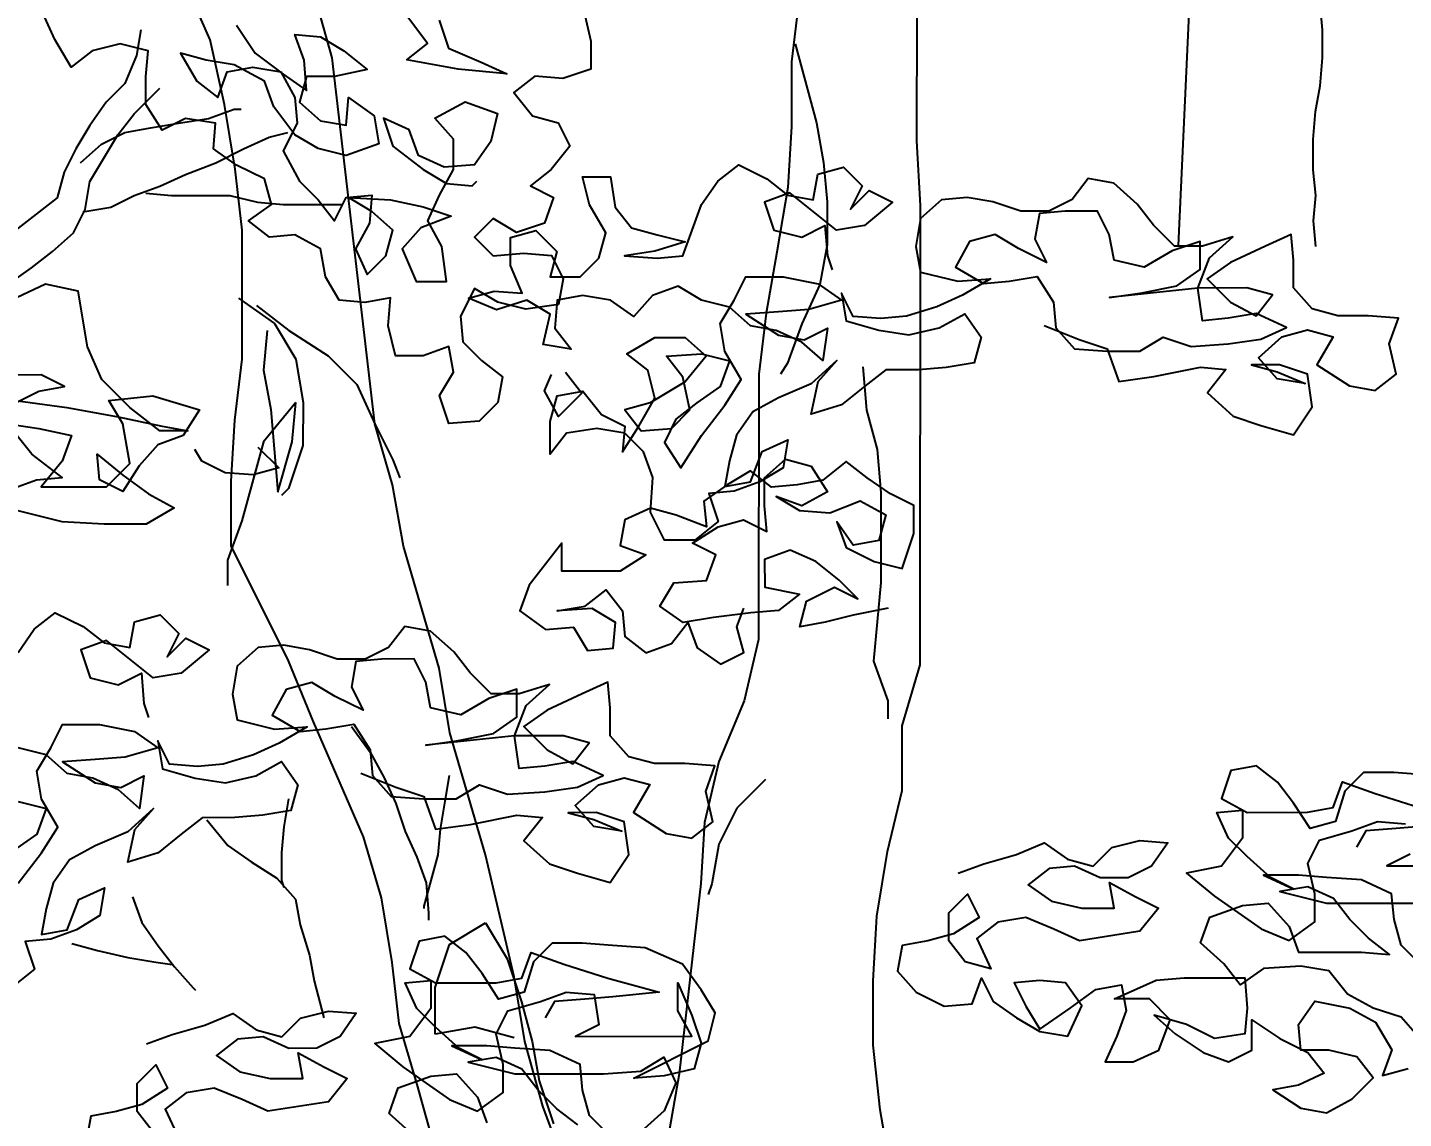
# Model space of a CAD drawing. Header units: millimetres. Extents: x 684983 to 685377, y 990360 to 990509.
# Drawn here: x 685069.089 to 685069.642, y 990428.682 to 990429.12 of the extents above; entities that cross this region are included whole.
import ezdxf

# ---------------------------------------------------------------- set-up
doc = ezdxf.new("R2010")
doc.units = ezdxf.units.MM
doc.layers.add('GRID LEVELS', color=7, linetype='Continuous', lineweight=13)
doc.layers.add('MAHAGONY', color=7, linetype='Continuous')
doc.layers.add('TEAK', color=7, linetype='Continuous')
doc.styles.get("Standard").update_dxf_attribs({"font": 'RomanS'})

# ---------------------------------------------------------------- blocks, each defined once
blk = doc.blocks.new('TREE30')
at = {"color": 3, "flags": 128}
for points in [[(0.40079, 2.71803), (0.4038, 2.70502), (0.40381, 2.69301), (0.39181, 2.689), (0.3798, 2.68999), (0.37079, 2.68297), (0.37881, 2.67297), (0.38982, 2.66998), (0.39484, 2.65997), (0.38684, 2.64996), (0.37784, 2.64294), (0.38785, 2.63795), (0.38386, 2.62694), (0.37185, 2.62292), (0.36184, 2.62892), (0.35384, 2.6209), (0.36185, 2.6129), (0.37486, 2.61392), (0.38687, 2.61293), (0.39189, 2.60292), (0.38989, 2.59191), (0.37588, 2.5899), (0.36387, 2.59289), (0.35386, 2.59888), (0.34786, 2.58687), (0.34887, 2.57586), (0.35689, 2.56786), (0.3659, 2.56086), (0.36391, 2.54985), (0.35591, 2.54184), (0.3429, 2.54082), (0.33889, 2.55283), (0.34488, 2.56285), (0.34287, 2.57385), (0.33187, 2.56984), (0.31986, 2.56983), (0.31684, 2.58284), (0.31783, 2.59485), (0.30682, 2.59284), (0.29581, 2.59383), (0.2898, 2.60383), (0.28779, 2.61584), (0.27677, 2.62183), (0.26576, 2.62082), (0.25675, 2.62782), (0.26675, 2.63484), (0.26374, 2.64584), (0.25172, 2.65184), (0.24171, 2.65883), (0.2427, 2.66984), (0.22969, 2.67183), (0.21968, 2.66682), (0.21267, 2.67782), (0.21265, 2.68983), (0.21365, 2.70084), (0.20163, 2.70383), (0.18962, 2.70082), (0.18062, 2.69381), (0.17361, 2.70581), (0.16859, 2.71681)], [(0.25167, 2.71189), (0.25969, 2.69988), (0.2717, 2.69089), (0.28172, 2.68389), (0.28071, 2.6969), (0.27669, 2.70791), (0.2877, 2.70692), (0.29772, 2.70092), (0.30773, 2.69292), (0.29372, 2.68991), (0.28171, 2.6899), (0.27872, 2.67888), (0.28774, 2.67088), (0.29875, 2.66889), (0.29974, 2.6809), (0.31075, 2.67291), (0.31277, 2.6609), (0.29876, 2.65588), (0.28675, 2.65887), (0.27673, 2.66487), (0.26771, 2.67687), (0.2637, 2.68788), (0.25068, 2.69487), (0.23867, 2.69686), (0.22766, 2.69985), (0.23468, 2.68785), (0.24369, 2.68085), (0.24768, 2.69187), (0.25869, 2.69388), (0.2707, 2.69189), (0.27672, 2.68088), (0.27773, 2.66987), (0.27173, 2.65786), (0.27875, 2.64485), (0.28677, 2.63686), (0.29378, 2.62785), (0.29878, 2.63787), (0.30978, 2.63888), (0.30879, 2.62687), (0.3028, 2.61585), (0.30781, 2.60485), (0.31581, 2.61286), (0.3188, 2.62387), (0.30979, 2.63187), (0.29978, 2.63787), (0.31779, 2.63688), (0.33181, 2.63389), (0.34382, 2.6299), (0.33081, 2.62489), (0.32282, 2.61587), (0.32883, 2.60186), (0.34184, 2.60188), (0.33983, 2.61689), (0.33381, 2.62789), (0.33881, 2.6389), (0.3448, 2.64992), (0.34479, 2.66293), (0.33678, 2.67193), (0.34978, 2.67895), (0.3638, 2.67396), (0.36081, 2.66194), (0.35381, 2.65193), (0.3408, 2.65092), (0.32978, 2.65591), (0.32577, 2.66692), (0.31476, 2.67191), (0.31877, 2.6599), (0.33179, 2.64991), (0.34181, 2.64391), (0.35282, 2.64292), (0.35482, 2.64492)], [(0.33874, 2.71397), (0.34275, 2.70196), (0.35677, 2.69597), (0.36779, 2.69098), (0.34677, 2.69296), (0.32474, 2.69694), (0.33374, 2.70395), (0.32473, 2.71596)], [(0.14673, 2.54165), (0.16675, 2.53866), (0.18077, 2.53567), (0.17678, 2.52466), (0.16778, 2.51364), (0.1958, 2.51367), (0.2058, 2.52369), (0.20278, 2.5407), (0.19677, 2.5507), (0.21578, 2.55272), (0.23581, 2.54673), (0.22881, 2.53572), (0.2178, 2.5317), (0.2098, 2.52269), (0.20281, 2.51167), (0.1928, 2.51667), (0.19179, 2.52768), (0.2028, 2.51868), (0.21382, 2.51068), (0.22483, 2.50469), (0.21283, 2.49767), (0.19482, 2.49765), (0.1768, 2.49864), (0.15277, 2.50462)], [(0.15477, 2.51263), (0.16577, 2.51664), (0.17678, 2.51765), (0.16376, 2.52765), (0.15575, 2.53765)], [(0.15674, 2.54966), (0.16674, 2.55468), (0.17775, 2.55669), (0.16773, 2.56168), (0.15172, 2.56167)], [(0.15673, 2.55066), (0.17876, 2.54768), (0.20078, 2.5437), (0.2198, 2.53971), (0.23081, 2.53772), (0.2188, 2.53771), (0.20578, 2.54771), (0.19376, 2.5597), (0.18774, 2.57371), (0.18371, 2.59773), (0.1697, 2.60072), (0.15469, 2.5937)], [(0.53151, 2.46154), (0.5165, 2.45852), (0.50449, 2.45551), (0.49349, 2.4535), (0.49648, 2.46451), (0.50848, 2.47052), (0.5185, 2.46553), (0.51048, 2.47353), (0.50047, 2.48153), (0.48945, 2.48652), (0.47845, 2.48251), (0.47846, 2.4705), (0.49347, 2.46751), (0.48447, 2.46049), (0.47246, 2.45948), (0.45645, 2.45747), (0.44344, 2.45545), (0.43343, 2.46245), (0.43942, 2.47246), (0.45343, 2.47348), (0.45743, 2.48449), (0.44741, 2.48948), (0.45842, 2.4965), (0.46942, 2.49951), (0.47944, 2.49452), (0.47843, 2.50553), (0.47842, 2.51754), (0.48742, 2.52555), (0.49843, 2.52256), (0.50544, 2.51156), (0.49444, 2.50554), (0.48343, 2.50953), (0.49344, 2.50354), (0.50645, 2.50255), (0.51946, 2.50757), (0.53047, 2.50157), (0.52748, 2.49056), (0.51647, 2.48855), (0.50946, 2.49855), (0.51347, 2.48754), (0.52549, 2.48155), (0.5375, 2.47856), (0.54249, 2.49358), (0.54248, 2.50559), (0.53247, 2.51058), (0.52245, 2.51758), (0.51344, 2.52458), (0.50344, 2.51656), (0.49243, 2.51455), (0.48142, 2.51354), (0.47241, 2.52053), (0.4624, 2.51452), (0.4524, 2.5075), (0.45341, 2.4965), (0.4404, 2.50149), (0.42939, 2.50448), (0.41838, 2.49947), (0.41639, 2.48846), (0.4274, 2.48446), (0.4164, 2.47745), (0.39138, 2.47742), (0.39137, 2.48943), (0.37737, 2.47141), (0.37338, 2.46039), (0.38439, 2.4524), (0.3964, 2.45341), (0.40242, 2.4434), (0.41343, 2.44442), (0.41442, 2.45543), (0.4044, 2.46142), (0.38939, 2.46041), (0.4014, 2.46242), (0.4104, 2.46943), (0.41742, 2.46043), (0.41843, 2.44942), (0.42744, 2.44243), (0.43845, 2.44644), (0.44544, 2.45545), (0.44946, 2.44445), (0.45947, 2.43745), (0.46948, 2.44247), (0.46646, 2.45347), (0.46946, 2.46148)], [(0.30501, 2.39066), (0.32002, 2.38467), (0.33204, 2.38068), (0.33706, 2.36667), (0.35207, 2.36869), (0.37208, 2.37271), (0.38309, 2.37172), (0.37509, 2.3617), (0.38611, 2.3517), (0.39812, 2.34771), (0.41214, 2.34372), (0.42014, 2.35574), (0.41812, 2.36975), (0.40611, 2.37374), (0.3941, 2.37373), (0.40511, 2.37074), (0.41712, 2.36574), (0.40511, 2.36774), (0.3971, 2.37674), (0.4071, 2.38575), (0.4181, 2.38876), (0.42912, 2.38577), (0.42212, 2.37376), (0.43614, 2.36476), (0.44715, 2.36277), (0.45615, 2.36978), (0.45314, 2.38279), (0.45713, 2.3938), (0.44412, 2.39479), (0.43111, 2.39478), (0.4201, 2.39777), (0.41208, 2.40677), (0.41207, 2.41878), (0.41106, 2.42979), (0.40006, 2.42478), (0.38505, 2.41776), (0.37505, 2.41074), (0.38507, 2.40074), (0.39608, 2.39475), (0.40308, 2.40376), (0.39207, 2.40676), (0.37105, 2.40674), (0.33302, 2.4027), (0.34703, 2.40471), (0.36204, 2.40773), (0.37204, 2.41474), (0.37203, 2.42675), (0.36002, 2.42274), (0.34802, 2.41572), (0.33501, 2.41871), (0.33299, 2.42972), (0.32798, 2.43973), (0.31397, 2.43971), (0.30296, 2.4387), (0.30097, 2.42769), (0.30598, 2.41769), (0.29397, 2.42368), (0.28395, 2.42968), (0.27295, 2.42666), (0.26695, 2.41565), (0.27897, 2.40865), (0.28998, 2.40967), (0.30198, 2.41168), (0.309, 2.40068), (0.31001, 2.38967), (0.31803, 2.38067), (0.33204, 2.37968), (0.34605, 2.37969), (0.35605, 2.38571), (0.36807, 2.38171), (0.38408, 2.38273), (0.39809, 2.38474), (0.4091, 2.38976), (0.39608, 2.39575), (0.38407, 2.39374), (0.37306, 2.39273), (0.37105, 2.40674), (0.37604, 2.41975), (0.38604, 2.42877), (0.37303, 2.42475), (0.36102, 2.42474), (0.35201, 2.43374), (0.34499, 2.44274), (0.33498, 2.45174), (0.32396, 2.45373), (0.31697, 2.44472), (0.30696, 2.43971), (0.29495, 2.4397), (0.28294, 2.44369), (0.27193, 2.44568), (0.26092, 2.44467), (0.25192, 2.43665), (0.24993, 2.42464), (0.25194, 2.41363), (0.26796, 2.40965), (0.28197, 2.41066), (0.26996, 2.40364), (0.25896, 2.39863), (0.24595, 2.39461), (0.23494, 2.3936), (0.22293, 2.39459), (0.21792, 2.4046), (0.21993, 2.39259), (0.23395, 2.3886), (0.24696, 2.38661), (0.25997, 2.38962), (0.27097, 2.39564), (0.27799, 2.38563), (0.275, 2.37462), (0.26299, 2.37261), (0.25098, 2.3716), (0.23697, 2.37158), (0.22796, 2.36457), (0.21796, 2.35655), (0.20496, 2.35254), (0.20795, 2.36655), (0.21594, 2.37557), (0.20494, 2.36555), (0.19094, 2.35953), (0.17993, 2.35352), (0.17294, 2.3435), (0.16995, 2.33249), (0.16795, 2.32148), (0.17896, 2.32349), (0.18395, 2.33651), (0.19496, 2.34152), (0.19297, 2.32951), (0.18296, 2.32349), (0.17196, 2.31948), (0.16095, 2.31847), (0.16496, 2.30646), (0.15496, 2.29845)], [(0.15789, 2.37852), (0.16991, 2.37553), (0.16591, 2.36451), (0.15591, 2.3575)], [(0.15792, 2.34349), (0.16792, 2.35651), (0.17492, 2.36752), (0.1679, 2.37953), (0.16589, 2.39154), (0.17188, 2.40155), (0.17688, 2.41156), (0.19289, 2.41158), (0.20791, 2.40859), (0.21792, 2.40159), (0.20391, 2.39758), (0.1909, 2.39656), (0.17689, 2.39555), (0.19091, 2.38656), (0.20192, 2.38456), (0.21193, 2.38958), (0.20994, 2.37556), (0.20092, 2.38356), (0.18991, 2.38856), (0.1789, 2.39055), (0.16988, 2.39855), (0.15787, 2.40154)], [(0.15783, 2.44257), (0.16483, 2.45259), (0.17383, 2.4596), (0.18585, 2.45361), (0.19486, 2.44661), (0.20587, 2.44462), (0.20786, 2.45563), (0.21887, 2.45864), (0.22689, 2.45064), (0.22189, 2.44063), (0.22989, 2.44864), (0.2399, 2.44365), (0.2279, 2.43363), (0.21589, 2.43162), (0.19586, 2.44761), (0.18486, 2.4436), (0.18887, 2.43159), (0.20088, 2.4286), (0.21089, 2.43361), (0.2119, 2.4206), (0.21391, 2.4146)], [(0.56153, 2.34773), (0.57253, 2.35174), (0.58654, 2.35576), (0.59855, 2.36077), (0.60856, 2.35377), (0.61958, 2.35078), (0.62757, 2.3588), (0.63958, 2.36181), (0.65159, 2.36082), (0.6446, 2.3508), (0.63459, 2.34579), (0.62258, 2.34578), (0.61157, 2.35077), (0.60056, 2.34976), (0.59156, 2.34275), (0.60157, 2.33575), (0.61459, 2.33276), (0.6286, 2.33277), (0.62659, 2.34378), (0.6376, 2.33779), (0.64762, 2.33279), (0.63962, 2.32278), (0.6136, 2.31875), (0.60259, 2.32374), (0.59057, 2.32874), (0.57856, 2.32672), (0.56956, 2.31971), (0.57558, 2.3067), (0.56457, 2.3097), (0.55755, 2.3187), (0.55754, 2.33071), (0.56554, 2.33872), (0.57055, 2.32872), (0.55955, 2.3217), (0.54854, 2.31869), (0.53754, 2.31668), (0.53555, 2.30567), (0.54356, 2.29667), (0.55558, 2.29067), (0.56759, 2.29168), (0.57158, 2.3027), (0.57659, 2.29269), (0.58661, 2.2857), (0.59662, 2.2797), (0.60863, 2.27771), (0.61463, 2.29073), (0.60761, 2.30073), (0.5966, 2.30172), (0.58559, 2.30071), (0.59061, 2.2907), (0.59662, 2.2807), (0.60962, 2.28972), (0.62062, 2.29774), (0.63163, 2.29975), (0.63364, 2.28874), (0.62965, 2.27773), (0.62466, 2.26672), (0.63667, 2.26673), (0.64767, 2.27174), (0.65266, 2.28476), (0.64365, 2.29376), (0.62864, 2.29374), (0.64664, 2.30176), (0.65865, 2.30278), (0.68467, 2.3028), (0.68569, 2.28979), (0.6847, 2.27878), (0.67169, 2.27677), (0.65967, 2.28276), (0.64566, 2.28675), (0.65467, 2.27875), (0.66669, 2.27076), (0.6777, 2.26676), (0.68771, 2.27178), (0.68769, 2.28479), (0.69971, 2.27679), (0.71173, 2.2708), (0.71874, 2.2618), (0.70774, 2.25678), (0.69673, 2.25477), (0.70875, 2.24678), (0.71976, 2.24478), (0.73076, 2.2508), (0.73976, 2.25981), (0.73275, 2.26882), (0.72073, 2.27181), (0.70872, 2.2718), (0.70771, 2.2828), (0.71471, 2.29282), (0.72972, 2.28983), (0.74074, 2.28384), (0.74776, 2.27183), (0.74376, 2.26082), (0.75477, 2.26383)], [(0.76577, 2.26985), (0.75175, 2.28585), (0.73973, 2.28984), (0.72872, 2.29583), (0.7207, 2.30584), (0.70869, 2.30783), (0.69268, 2.30681), (0.68268, 2.2998), (0.67566, 2.3088), (0.66564, 2.3178), (0.66964, 2.32881), (0.68365, 2.33383), (0.69465, 2.33484), (0.70367, 2.32484), (0.70768, 2.31383), (0.73471, 2.31386), (0.74672, 2.31287), (0.7377, 2.31986), (0.72969, 2.32786), (0.72268, 2.33686), (0.71166, 2.34186), (0.69965, 2.33985), (0.71967, 2.33486), (0.75771, 2.33489)], [(0.75973, 2.30887), (0.75172, 2.31687), (0.74871, 2.32788), (0.74769, 2.33889), (0.73468, 2.34488), (0.71966, 2.34587), (0.70765, 2.34686), (0.69264, 2.34685), (0.70566, 2.34085), (0.69564, 2.34585), (0.68563, 2.35485), (0.67761, 2.36284), (0.6726, 2.37385), (0.68361, 2.37486), (0.68362, 2.36285), (0.67462, 2.35083), (0.65961, 2.34782), (0.67163, 2.33782), (0.69166, 2.32382), (0.70368, 2.31883), (0.71468, 2.32685), (0.71467, 2.33886), (0.71165, 2.35187), (0.71665, 2.36188), (0.73066, 2.3659), (0.74166, 2.36991), (0.75367, 2.36892)], [(0.75569, 2.35591), (0.74568, 2.3509), (0.79572, 2.35094)], [(0.76166, 2.38994), (0.74865, 2.39093), (0.73564, 2.39092), (0.72764, 2.38291), (0.72365, 2.36989), (0.71264, 2.36688), (0.70562, 2.37788), (0.69861, 2.38688), (0.6896, 2.39388), (0.67859, 2.39187), (0.6746, 2.37986), (0.68561, 2.37386), (0.71163, 2.37389), (0.72264, 2.3759), (0.72663, 2.38691), (0.74065, 2.38192), (0.75967, 2.37593)], [(0.76168, 2.36793), (0.74967, 2.36691), (0.73666, 2.3659), (0.73266, 2.35889)]]:
    blk.add_lwpolyline(points, dxfattribs=at)
at = {"color": 15, "flags": 128}
for points in [[(0.21063, 2.70985), (0.20864, 2.69884), (0.20365, 2.68682), (0.19565, 2.67881), (0.18865, 2.66879), (0.18266, 2.65878), (0.17766, 2.64877), (0.17467, 2.63775), (0.15667, 2.62372), (0.14867, 2.61571), (0.14067, 2.6067), (0.13367, 2.59868)], [(0.1417, 2.57967), (0.14569, 2.59169), (0.15369, 2.6007), (0.16369, 2.60772), (0.17269, 2.61473), (0.18169, 2.62275), (0.18668, 2.63276), (0.18868, 2.64477), (0.20067, 2.6648), (0.20766, 2.67381), (0.21866, 2.68483)], [(0.18466, 2.65278), (0.19366, 2.66079), (0.20367, 2.6658), (0.21468, 2.66782), (0.22668, 2.66983), (0.23969, 2.67184), (0.2507, 2.67586), (0.2537, 2.67586)], [(0.18568, 2.63176), (0.19769, 2.63377), (0.2077, 2.63878), (0.2187, 2.6428), (0.22971, 2.64781), (0.24271, 2.65283), (0.25472, 2.65884), (0.26572, 2.66386), (0.27373, 2.66587)], [(0.2127, 2.63979), (0.22371, 2.6388), (0.24873, 2.63882), (0.26074, 2.63583), (0.27175, 2.63484), (0.29678, 2.63486)], [(0.30098, 2.41068), (0.309, 2.39967), (0.31502, 2.38867), (0.32003, 2.37767), (0.32405, 2.36566), (0.32906, 2.35465), (0.33307, 2.34365), (0.33409, 2.33064), (0.33409, 2.32764)], [(0.34304, 2.3897), (0.34105, 2.37869), (0.33906, 2.36667), (0.33807, 2.35566), (0.33208, 2.33364), (0.33208, 2.33264)], [(0.27399, 2.37963), (0.272, 2.36761), (0.27101, 2.3566), (0.27102, 2.34459), (0.27202, 2.34159)], [(0.23897, 2.37059), (0.24799, 2.35958), (0.258, 2.35259), (0.26902, 2.34559), (0.27703, 2.33659), (0.27904, 2.32558), (0.28306, 2.31258), (0.28507, 2.30157), (0.28909, 2.28556)], [(0.20697, 2.33753), (0.21099, 2.32652), (0.218, 2.31652), (0.22501, 2.30752), (0.23303, 2.29852), (0.23403, 2.29752)], [(0.18097, 2.31749), (0.19198, 2.31449), (0.20499, 2.3115), (0.21701, 2.30951), (0.22401, 2.30852)], [(0.02783, -0.00399), (0.02682, 0.00702), (0.02781, 0.01803), (0.0268, 0.02904), (0.02678, 0.04205), (0.02777, 0.05406), (0.02977, 0.06507), (0.03076, 0.07708), (0.03074, 0.08909), (0.02973, 0.1001)], [(-0.02435, 0.14609), (-0.03128, -0.00356)]]:
    blk.add_lwpolyline(points, dxfattribs=at)
at = {"color": 105, "flags": 128}
for points in [[(0.59848, 2.58293), (0.61349, 2.57694), (0.62551, 2.57295), (0.63052, 2.55894), (0.64554, 2.56096), (0.66555, 2.56498), (0.67656, 2.56399), (0.66856, 2.55397), (0.67958, 2.54397), (0.69159, 2.53998), (0.70561, 2.53599), (0.7136, 2.54801), (0.71159, 2.56202), (0.69958, 2.56601), (0.68757, 2.566), (0.69858, 2.56301), (0.71059, 2.55801), (0.69858, 2.56001), (0.69057, 2.56901), (0.70057, 2.57802), (0.71157, 2.58103), (0.72258, 2.57804), (0.71559, 2.56603), (0.72961, 2.55703), (0.74062, 2.55504), (0.74962, 2.56205), (0.74661, 2.57506), (0.7506, 2.58607), (0.73759, 2.58706), (0.72458, 2.58705), (0.71357, 2.59004), (0.70555, 2.59904), (0.70554, 2.61105), (0.70453, 2.62206), (0.69352, 2.61705), (0.67852, 2.61003), (0.66852, 2.60301), (0.67853, 2.59301), (0.68955, 2.58702), (0.69655, 2.59603), (0.68553, 2.59903), (0.66452, 2.59901), (0.62649, 2.59497), (0.6405, 2.59698), (0.65551, 2.6), (0.66551, 2.60701), (0.6655, 2.61902), (0.65349, 2.61501), (0.64149, 2.60799), (0.62847, 2.61098), (0.62646, 2.62199), (0.62145, 2.632), (0.60744, 2.63198), (0.59643, 2.63097), (0.59444, 2.61996), (0.59945, 2.60996), (0.58744, 2.61595), (0.57742, 2.62195), (0.56641, 2.61893), (0.56042, 2.60792), (0.57244, 2.60092), (0.58344, 2.60194), (0.59545, 2.60395), (0.60247, 2.59295), (0.60348, 2.58194), (0.6115, 2.57294), (0.62551, 2.57195), (0.63952, 2.57196), (0.64952, 2.57798), (0.66154, 2.57398), (0.67755, 2.575), (0.69156, 2.57701), (0.70256, 2.58203), (0.68955, 2.58802), (0.67754, 2.58601), (0.66653, 2.585), (0.66452, 2.59901), (0.66951, 2.61202), (0.67951, 2.62104), (0.6665, 2.61702), (0.65449, 2.61701), (0.64548, 2.62601), (0.63846, 2.63501), (0.62844, 2.64401), (0.61743, 2.646), (0.61044, 2.63699), (0.60043, 2.63198), (0.58842, 2.63197), (0.57641, 2.63596), (0.5654, 2.63795), (0.55439, 2.63694), (0.54539, 2.62892), (0.5434, 2.61691), (0.54541, 2.6059), (0.56143, 2.60192), (0.57544, 2.60293), (0.56343, 2.59591), (0.55243, 2.5909), (0.53942, 2.58688), (0.52841, 2.58587), (0.5164, 2.58686), (0.51139, 2.59687), (0.5134, 2.58486), (0.52742, 2.58087), (0.54043, 2.57888), (0.55344, 2.58189), (0.56444, 2.58791), (0.57146, 2.5779), (0.56846, 2.56689), (0.55646, 2.56488), (0.54445, 2.56387), (0.53043, 2.56385), (0.52143, 2.55684), (0.51143, 2.54882), (0.49843, 2.54481), (0.50141, 2.55882), (0.50941, 2.56784), (0.49841, 2.55782), (0.48441, 2.5518), (0.4734, 2.54579), (0.46641, 2.53577), (0.46341, 2.52476), (0.46142, 2.51375), (0.47243, 2.51576), (0.47742, 2.52878), (0.48843, 2.53379), (0.48644, 2.52178), (0.47643, 2.51576), (0.46543, 2.51175), (0.45442, 2.51074), (0.45843, 2.49873), (0.44843, 2.49072), (0.43542, 2.49071), (0.42941, 2.50271), (0.43039, 2.51772), (0.42638, 2.52873), (0.41836, 2.53673), (0.40635, 2.53872), (0.39334, 2.53671), (0.38635, 2.52769), (0.38633, 2.5417), (0.38933, 2.55272), (0.40033, 2.55473), (0.40835, 2.54473), (0.41836, 2.53973), (0.41737, 2.52872), (0.42437, 2.53974), (0.43136, 2.55175), (0.42835, 2.56376), (0.41933, 2.57076), (0.43134, 2.57778), (0.44435, 2.57779), (0.45336, 2.56979), (0.44437, 2.55877), (0.42936, 2.54975), (0.41836, 2.54674), (0.42537, 2.53774), (0.43838, 2.53875), (0.44638, 2.54676), (0.44336, 2.56077), (0.43635, 2.56977), (0.45136, 2.57079), (0.46337, 2.5678), (0.45938, 2.55678), (0.44938, 2.54977), (0.44038, 2.54275), (0.43538, 2.53274), (0.4424, 2.52174), (0.45139, 2.53576), (0.46139, 2.54878), (0.46839, 2.55979), (0.46137, 2.5718), (0.45936, 2.58381), (0.46535, 2.59382), (0.47035, 2.60383), (0.48636, 2.60385), (0.50138, 2.60086), (0.51139, 2.59386), (0.49738, 2.58985), (0.48437, 2.58883), (0.47036, 2.58782), (0.48438, 2.57883), (0.49539, 2.57683), (0.5054, 2.58185), (0.50341, 2.56783), (0.49439, 2.57583), (0.48338, 2.58083), (0.47237, 2.58282), (0.46335, 2.59082), (0.45134, 2.59381), (0.44133, 2.5998), (0.43032, 2.59579), (0.42232, 2.58678), (0.41231, 2.59377), (0.4003, 2.59576), (0.38929, 2.59375), (0.3883, 2.58174), (0.39531, 2.57274), (0.3833, 2.57473), (0.38629, 2.58774), (0.37628, 2.59374), (0.36327, 2.58972), (0.35125, 2.59472), (0.36226, 2.59773), (0.37427, 2.59674), (0.36926, 2.60875), (0.36925, 2.62076), (0.38025, 2.62377), (0.38927, 2.61477), (0.38628, 2.60376), (0.39929, 2.60377), (0.40729, 2.61178), (0.41028, 2.62279), (0.40326, 2.6348), (0.40025, 2.64681), (0.41226, 2.64682), (0.41427, 2.63381), (0.42129, 2.62481), (0.4323, 2.62181), (0.44431, 2.61882), (0.4313, 2.61481), (0.41829, 2.61279), (0.43231, 2.61181), (0.44332, 2.61282), (0.4513, 2.63484), (0.4583, 2.64486), (0.4673, 2.65187), (0.47932, 2.64588), (0.48833, 2.63888), (0.49934, 2.63689), (0.50133, 2.6479), (0.51234, 2.65091), (0.52035, 2.64291), (0.51536, 2.6329), (0.52336, 2.64091), (0.53337, 2.63592), (0.52137, 2.6259), (0.50936, 2.62389), (0.48933, 2.63988), (0.47832, 2.63587), (0.48234, 2.62386), (0.49435, 2.62087), (0.50436, 2.62588), (0.50537, 2.61287), (0.50738, 2.60687)], [(0.21303, 2.27448), (0.22404, 2.27849), (0.23805, 2.28251), (0.25005, 2.28753), (0.26007, 2.28053), (0.27108, 2.27754), (0.27908, 2.28555), (0.29109, 2.28856), (0.3031, 2.28757), (0.2961, 2.27756), (0.2861, 2.27255), (0.27409, 2.27253), (0.26307, 2.27753), (0.25207, 2.27652), (0.24306, 2.2695), (0.25308, 2.26251), (0.26609, 2.25952), (0.28011, 2.25953), (0.27809, 2.27054), (0.28911, 2.26454), (0.29912, 2.25955), (0.29112, 2.24953), (0.26511, 2.2455), (0.25409, 2.2505), (0.24208, 2.25549), (0.23007, 2.25348), (0.22107, 2.24646), (0.22708, 2.23346)], [(0.21607, 2.23645), (0.20906, 2.24545), (0.20905, 2.25746), (0.21705, 2.26548), (0.22206, 2.25547), (0.21106, 2.24846), (0.20005, 2.24544), (0.18904, 2.24343), (0.18705, 2.23242)], [(0.32717, 2.23555), (0.31715, 2.24455), (0.32114, 2.25556), (0.33515, 2.26058), (0.34616, 2.26159), (0.35518, 2.25159), (0.35919, 2.24059)], [(0.39822, 2.23962), (0.38921, 2.24662), (0.3812, 2.25462), (0.37418, 2.26362), (0.36317, 2.26861), (0.35116, 2.2666), (0.37118, 2.26161), (0.40921, 2.26165), (0.42523, 2.26266), (0.43523, 2.26868), (0.44024, 2.25767), (0.43525, 2.24566), (0.42525, 2.23664)], [(0.41124, 2.23563), (0.40322, 2.24363), (0.40021, 2.25463), (0.3992, 2.26564), (0.38618, 2.27164), (0.37117, 2.27262), (0.35916, 2.27361), (0.34415, 2.2736), (0.35716, 2.26761), (0.34715, 2.2726), (0.33713, 2.2816), (0.32912, 2.2896), (0.32411, 2.3006), (0.33511, 2.30161), (0.33512, 2.2896), (0.32613, 2.27759), (0.31112, 2.27457), (0.32314, 2.26457), (0.34317, 2.25058), (0.35518, 2.24559), (0.36618, 2.2536), (0.36617, 2.26561), (0.36316, 2.27862), (0.36815, 2.28863), (0.38216, 2.29265), (0.39317, 2.29666), (0.40518, 2.29567), (0.40719, 2.28266), (0.39719, 2.27765), (0.44723, 2.2777), (0.44122, 2.2887), (0.4412, 2.30071), (0.44722, 2.2867), (0.45124, 2.2747), (0.44824, 2.26369), (0.43524, 2.26067), (0.42223, 2.25966), (0.45424, 2.2757), (0.45723, 2.28771), (0.45122, 2.29772), (0.4432, 2.30872), (0.42718, 2.31571), (0.41317, 2.3167), (0.40015, 2.31769), (0.38714, 2.31768), (0.37914, 2.30966), (0.37515, 2.29665), (0.36415, 2.29363), (0.35713, 2.30464), (0.35012, 2.31364), (0.3411, 2.32064), (0.33009, 2.31862), (0.3261, 2.30661), (0.33712, 2.30062), (0.36314, 2.30064), (0.37415, 2.30265), (0.37814, 2.31366), (0.39216, 2.30867), (0.41118, 2.30269), (0.4332, 2.2967), (0.41319, 2.29468), (0.40118, 2.29367), (0.38817, 2.29266), (0.38417, 2.28565)]]:
    blk.add_lwpolyline(points, dxfattribs=at)
at = {"flags": 128}
for points in [[(0.39292, 2.56289), (0.39994, 2.55389), (0.38994, 2.54387), (0.38392, 2.55487), (0.38692, 2.56188)], [(0.26084, 2.53074), (0.26986, 2.52174), (0.25885, 2.51873), (0.24684, 2.51972), (0.23683, 2.52471), (0.23382, 2.52972)]]:
    blk.add_lwpolyline(points, dxfattribs=at)
blk = doc.blocks.new('A$C25655A80')
for p, q in [((-0.14532, 0.86723), (-0.15491, 0.90184)), ((-0.178, 0.87206), (-0.18472, 0.88745)), ((-0.02034, 0.88249), (-0.02228, 0.86615)), ((0.01135, 0.84497), (0.01138, 0.87958)), ((-0.17417, 0.85476), (-0.178, 0.87206)), ((-0.02131, 0.87096), (-0.01556, 0.84981)), ((-0.13388, 0.76916), (-0.14532, 0.86723)), ((-0.02228, 0.86615), (-0.02229, 0.84885)), ((-0.17131, 0.83745), (-0.17417, 0.85476)), ((-0.02229, 0.84885), (-0.02327, 0.83251)), ((-0.01556, 0.84981), (-0.01365, 0.83923)), ((0.01229, 0.82767), (0.01135, 0.84497)), ((-0.1694, 0.82111), (-0.17131, 0.83745)), ((-0.01365, 0.83923), (-0.0127, 0.82865)), ((-0.02327, 0.83251), (-0.02617, 0.81521)), ((-0.0127, 0.82865), (-0.01271, 0.81712)), ((0.01218, 0.70462), (0.01229, 0.82767)), ((-0.16943, 0.7865), (-0.1694, 0.82111)), ((-0.02617, 0.81521), (-0.02907, 0.79887)), ((-0.01271, 0.81712), (-0.01464, 0.80655)), ((-0.01464, 0.80655), (-0.01946, 0.79598)), ((-0.17038, 0.80284), (-0.16077, 0.79611)), ((-0.16557, 0.80092), (-0.15693, 0.79418)), ((-0.16077, 0.79611), (-0.15501, 0.78649)), ((-0.02907, 0.79887), (-0.03101, 0.78253)), ((-0.16269, 0.79418), (-0.16367, 0.78361)), ((-0.15693, 0.79418), (-0.14636, 0.78744)), ((-0.01946, 0.79598), (-0.02331, 0.78541)), ((-0.17137, 0.77016), (-0.16943, 0.7865)), ((-0.15501, 0.78649), (-0.1531, 0.77495)), ((-0.14636, 0.78744), (-0.13868, 0.77974)), ((-0.02331, 0.78541), (-0.02524, 0.78252)), ((-0.16367, 0.78361), (-0.16175, 0.77303)), ((-0.03101, 0.78253), (-0.03107, 0.71139)), ((-0.00313, 0.78443), (-0.00218, 0.77289)), ((-0.13868, 0.77974), (-0.13388, 0.76916)), ((-0.15502, 0.77495), (-0.16368, 0.76438)), ((-0.15599, 0.76438), (-0.15502, 0.77495)), ((-0.1531, 0.77495), (-0.15311, 0.76341)), ((-0.16175, 0.77303), (-0.1608, 0.76246)), ((-0.00218, 0.77289), (0.0007, 0.76231)), ((-0.17234, 0.75382), (-0.17137, 0.77016)), ((-0.12909, 0.75282), (-0.13388, 0.76916)), ((-0.13388, 0.76916), (-0.12908, 0.75955)), ((-0.16368, 0.76438), (-0.16947, 0.74324)), ((-0.15985, 0.75092), (-0.15599, 0.76438)), ((-0.15311, 0.76341), (-0.15697, 0.75188)), ((-0.1608, 0.76246), (-0.15985, 0.75092)), ((-0.12908, 0.75955), (-0.12716, 0.75474)), ((0.0007, 0.76231), (0.00165, 0.75078)), ((-0.17236, 0.73652), (-0.17234, 0.75382)), ((-0.15697, 0.75188), (-0.15889, 0.74996)), ((-0.12622, 0.73647), (-0.12909, 0.75282)), ((0.00165, 0.75078), (0.00163, 0.72674)), ((-0.16947, 0.74324), (-0.17333, 0.73267)), ((-0.15701, 0.70574), (-0.17236, 0.73652)), ((-0.11663, 0.70378), (-0.12622, 0.73647)), ((-0.17333, 0.73267), (-0.17333, 0.72594)), ((0.00163, 0.72674), (-0.00032, 0.7056)), ((-0.03107, 0.71139), (-0.03493, 0.69505)), ((-0.15029, 0.68939), (-0.15701, 0.70574)), ((-0.00032, 0.7056), (0.00352, 0.69502)), ((0.00736, 0.68829), (0.01218, 0.70462)), ((-0.11377, 0.68647), (-0.11663, 0.70378)), ((-0.03493, 0.69505), (-0.04168, 0.67872)), ((0.00352, 0.69502), (0.00352, 0.69021)), ((-0.13686, 0.65862), (-0.15029, 0.68939)), ((-0.10418, 0.65378), (-0.11377, 0.68647)), ((0.00734, 0.67098), (0.00736, 0.68829)), ((-0.04168, 0.67872), (-0.04554, 0.66238)), ((-0.02918, 0.6739), (-0.03688, 0.66622)), ((0.00348, 0.65464), (0.00734, 0.67098)), ((-0.03688, 0.66622), (-0.0417, 0.65661)), ((-0.04554, 0.66238), (-0.04651, 0.64604)), ((-0.13207, 0.64227), (-0.13686, 0.65862)), ((-0.0417, 0.65661), (-0.04363, 0.64603)), ((-0.09652, 0.62109), (-0.10418, 0.65378)), ((0.00058, 0.63734), (0.00348, 0.65464)), ((-0.04651, 0.64604), (-0.04845, 0.6297)), ((-0.04363, 0.64603), (-0.04459, 0.64315)), ((-0.1292, 0.62496), (-0.13207, 0.64227)), ((-0.11382, 0.62976), (-0.1042, 0.63552)), ((-0.1042, 0.63552), (-0.09844, 0.6259)), ((-0.00039, 0.62004), (0.00058, 0.63734)), ((-0.11767, 0.61822), (-0.11382, 0.62976)), ((-0.04845, 0.6297), (-0.05233, 0.59509)), ((-0.1273, 0.60862), (-0.1292, 0.62496)), ((-0.09844, 0.6259), (-0.09461, 0.61436)), ((-0.09365, 0.60378), (-0.09652, 0.62109)), ((-0.00041, 0.60274), (-0.00039, 0.62004)), ((-0.11769, 0.60573), (-0.11767, 0.61822)), ((-0.09461, 0.61436), (-0.09173, 0.60378)), ((-0.1225, 0.59227), (-0.1273, 0.60862)), ((-0.10711, 0.60764), (-0.11769, 0.60573)), ((-0.09654, 0.60475), (-0.10711, 0.60764)), ((-0.08886, 0.58648), (-0.09365, 0.60378)), ((-0.09173, 0.60378), (-0.08982, 0.59321)), ((0.0015, 0.58543), (-0.00041, 0.60274)), ((-0.05233, 0.59509), (-0.05523, 0.57875)), ((-0.11771, 0.57497), (-0.1225, 0.59227)), ((-0.08982, 0.59321), (-0.08598, 0.58167)), ((-0.08311, 0.57109), (-0.08886, 0.58648)), ((0.00437, 0.56909), (0.0015, 0.58543))]:
    blk.add_line(p, q)
blk = doc.blocks.new('TR')
blk.add_blockref('A$C25655A80', (0.01921, 0.01485, 1.34531))

msp = doc.modelspace()

# ---------------------------------------------------------------- block references
at = {"layer": 'MAHAGONY', "color": 7, "xscale": 0.9355958136093464, "yscale": 0.9355958136093464, "zscale": 0.9355958136093464}
for p in [(685069.581, 990429.036, 97.59), (685068.938, 990426.584, 97.58)]:
    msp.add_blockref('TREE30', p, dxfattribs=at)
at = {"layer": 'TEAK', "xscale": 1.5, "yscale": 1.5, "zscale": 1.5}
msp.add_blockref('TR', (685069.401, 990427.785, 97.634), dxfattribs=at)

# ---------------------------------------------------------------- texts
at = {"layer": 'GRID LEVELS', "width": 0.5}
msp.add_text('97.553', height=0.8, rotation=45, dxfattribs=at).set_placement((685069.62998, 990427.15777, 97.55273))

doc.saveas('drawing.dxf')
